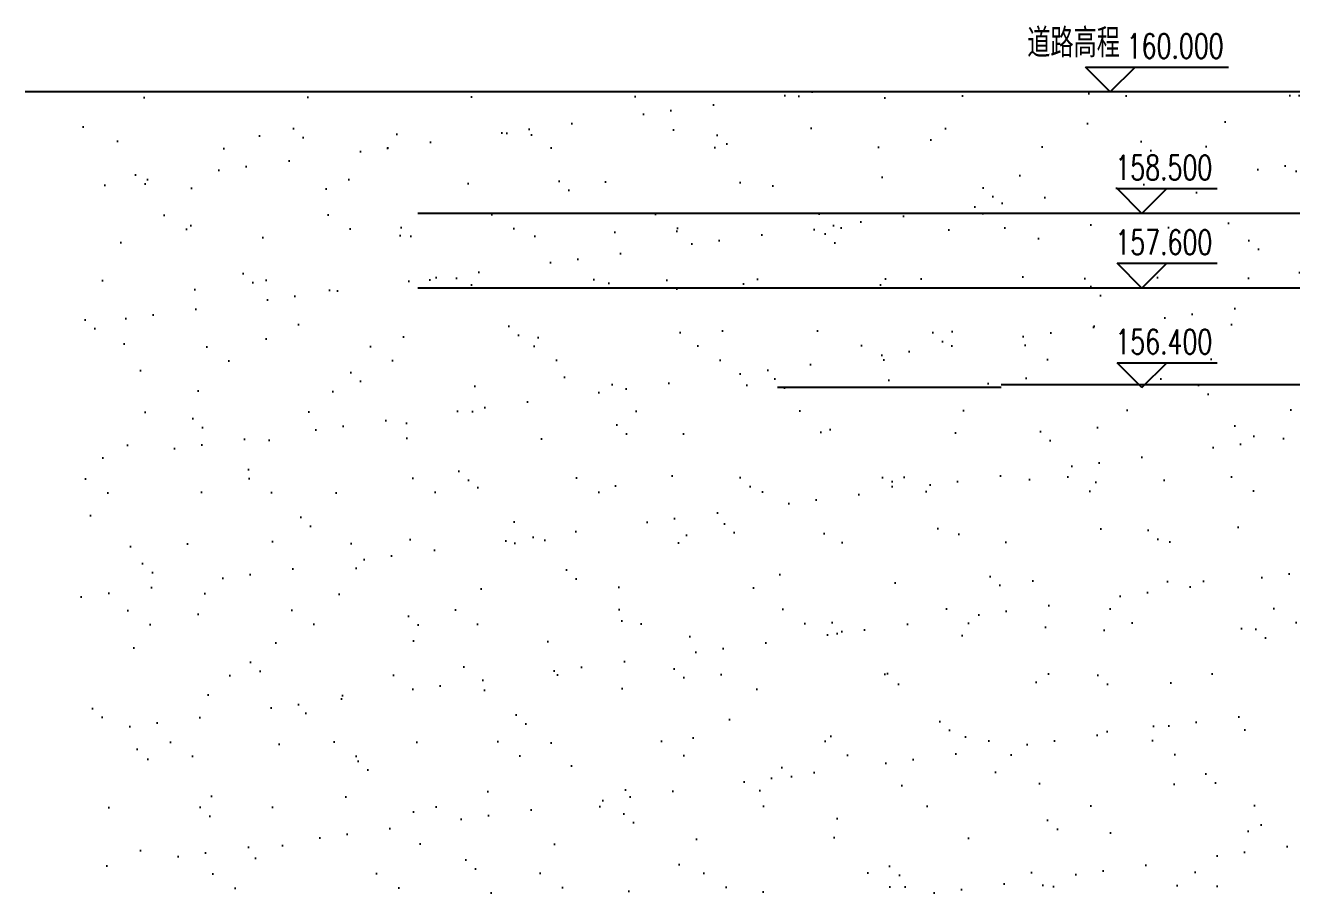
# Model space of a CAD drawing. Header units: millimetres. Extents: x -1471591 to 944464, y -468930 to 547002.
# Drawn here: x -825743 to -810445, y 160606 to 171112 of the extents above; entities that cross this region are included whole.
import ezdxf

# ---------------------------------------------------------------- set-up
doc = ezdxf.new("R2010")
doc.units = ezdxf.units.MM
doc.header["$LTSCALE"] = 10
for name, color, linetype in [('DIM_ELEV', 3, 'Continuous'), ('L-WATER水景', 5, 'Continuous'), ('PUB_TEXT', 7, 'Continuous')]:
    doc.layers.add(name, color=color, linetype=linetype)
doc.styles.add('_TCH_DIM', font='SIMPLEX.shx', dxfattribs={"bigfont": 'hztxt.shx'})
doc.styles.get("Standard").update_dxf_attribs({"font": 'simplex.shx', "width": 0.8, "bigfont": 'hztxt.shx'})

msp = doc.modelspace()

# ---------------------------------------------------------------- hatches: boundary and pattern name
at = {"layer": 'L-WATER水景'}
h = msp.add_hatch(dxfattribs=at)
h.set_pattern_fill('AR-SAND', color=8, scale=500)
h.set_pattern_definition([(37.5, (-765497.9, 173699.1), (-40, 1223.533), [0, -965.2, 0, -1079.5, 0, -1031.875]), (7.5, (-765497.9, 173699.1), (1123.81, 1792.063), [0, -520.7, 0, -869.95, 0, -333.375]), (327.5, (-766279, 173699.1), (1977.48, 3.593), [0, -317.5, 0, -1143, 0, -1492.25]), (317.5, (-766279, 173699.1), (1908.89, 557.323), [0, -158.75, 0, -749.3, 0, -857.25])])
h.paths.add_polyline_path([(-825090.6, 160605.5), (-825090.6, 170309), (-809874.3, 170309), (-807162.3, 168916.2), (-807162.3, 168641.2), (-806215.9, 168641.2), (-803752.4, 167911.7), (-803676.5, 160605.5)])

# ---------------------------------------------------------------- linework, layer by layer
at = {"color": 1}
for p, q in [((-804309.2, 168841.4), (-820999.6, 168839.3)), ((-804309.1, 167941.4), (-820999.5, 167939.3))]:
    msp.add_line(p, q, dxfattribs=at)
for points in [[(-809682.3, 170309), (-825742.8, 170309)], [(-813953.4, 166739.3), (-816658.3, 166739.3)]]:
    msp.add_lwpolyline(points)
at = {"layer": 'DIM_ELEV'}
for p, q in [((-812635.7, 170309), (-812935.7, 170609)), ((-812935.7, 170609), (-811207.7, 170609)), ((-812635.7, 170309), (-812335.7, 170609)), ((-812253.7, 168841.1), (-812553.7, 169141.1)), ((-812553.7, 169141.1), (-811344.5, 169141.1)), ((-812253.7, 168841.1), (-811953.7, 169141.1)), ((-812253.5, 167940.4), (-812553.5, 168240.4)), ((-812553.5, 168240.4), (-811344.3, 168240.4)), ((-812253.5, 167940.4), (-811953.5, 168240.4)), ((-812253.5, 166739.3), (-812553.5, 167039.3)), ((-812553.5, 167039.3), (-811344.3, 167039.3)), ((-812253.5, 166739.3), (-811953.5, 167039.3))]:
    msp.add_line(p, q, dxfattribs=at)
at = {"layer": 'L-WATER水景'}
msp.add_line((-813953.5, 166775.7, -160000), (-778347.2, 166775.7), dxfattribs=at)

# ---------------------------------------------------------------- texts
at = {"width": 0.8}
msp.add_text('道路高程', height=350, dxfattribs=at).set_placement((-813639.5, 170724.3))
at = {"layer": 'PUB_TEXT', "color": 7, "style": '_TCH_DIM', "width": 0.705882}
for s, p in [('160.000', (-812437.7, 170714)), ('158.500', (-812574.5, 169246.1)), ('157.600', (-812574.3, 168345.4)), ('156.400', (-812574.3, 167144.3))]:
    msp.add_text(s, height=297.5, dxfattribs=at).set_placement(p)

doc.saveas('drawing.dxf')
